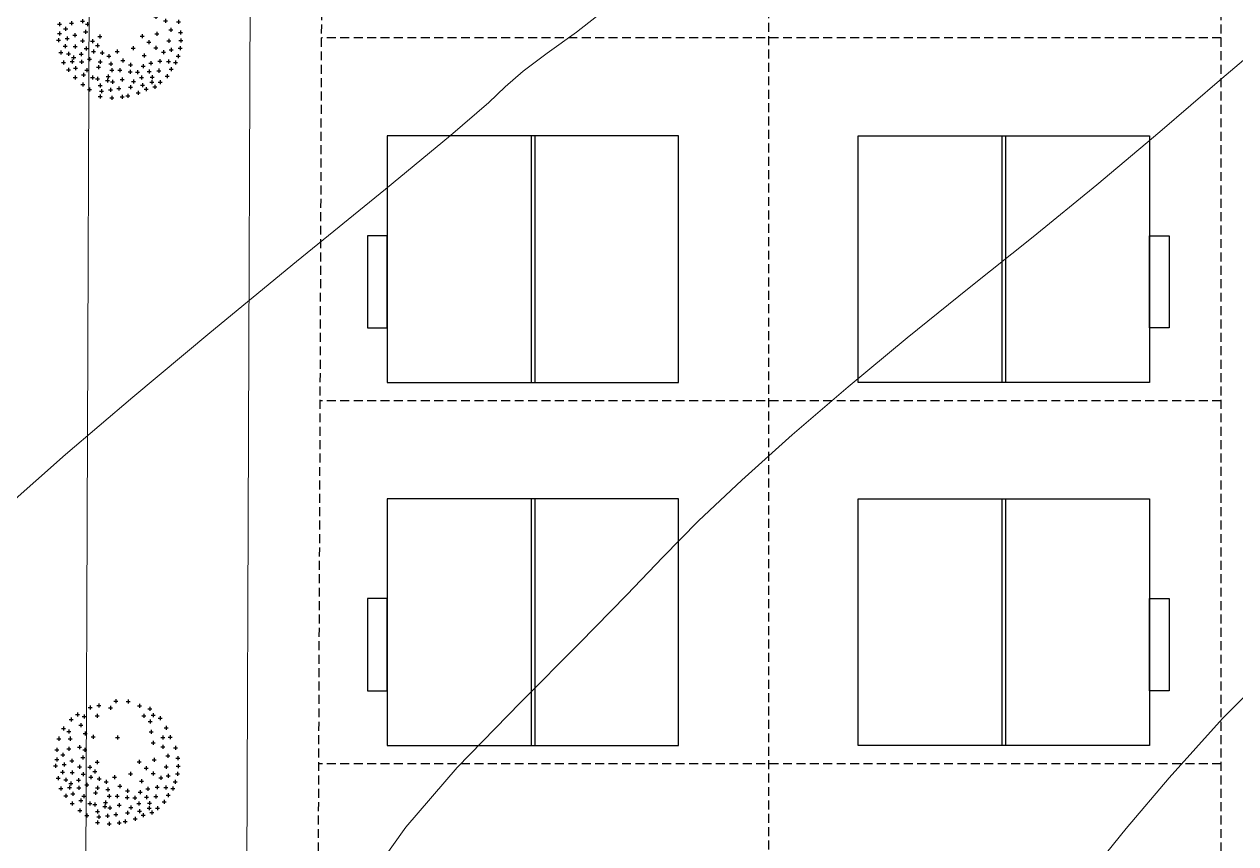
# Model space of a CAD drawing. Header units: inches. Extents: x 203 to 1065, y -1127 to 921.
# Drawn here: x 899.46 to 933.33, y 298.69 to 321.61 of the extents above; entities that cross this region are included whole.
import ezdxf

# ---------------------------------------------------------------- set-up
doc = ezdxf.new("R2010")
doc.units = ezdxf.units.IN
doc.header["$MEASUREMENT"] = 0
doc.linetypes.add('DASHED2', pattern=[0.375, 0.25, -0.125])
for name, color, linetype in [('Cumbreras', 140, 'Continuous'), ('CURVAS', 32, 'Continuous'), ('D2', 40, 'Continuous'), ('P-035', 3, 'Continuous'), ('Vegetación', 102, 'Continuous')]:
    doc.layers.add(name, color=color, linetype=linetype)
doc.layers.add('Limite terrenos', color=2, linetype='DASHED2', transparency=0.4)

# ---------------------------------------------------------------- blocks, each defined once
blk = doc.blocks.new('A$C662B019F')
at = {"layer": 'Cumbreras'}
for p, q in [((-6.898, 4.674), (0, 4.674)), ((-6.898, 4.574), (0, 4.574))]:
    blk.add_line(p, q, dxfattribs=at)
at = {"layer": 'D2'}
for points in [[(-6.898, 0.553), (0, 0.553), (0, 8.695), (-6.898, 8.695)], [(-4.107, 0), (-1.529, 0), (-1.529, 0.553), (-4.107, 0.553)]]:
    blk.add_lwpolyline(points, close=True, dxfattribs=at)
blk = doc.blocks.new('RB13')
for p, q in [((-0.09496, 0.49383), (-0.09496, 0.46267)), ((0.00127, 0.49667), (0.00127, 0.4655)), ((0.01685, 0.48108), (-0.01432, 0.48108)), ((-0.07937, 0.47825), (-0.11054, 0.47825)), ((0.13428, 0.46267), (0.13428, 0.4315)), ((-0.18269, 0.45983), (-0.18269, 0.42867)), ((-0.16711, 0.44425), (-0.19827, 0.44425)), ((0.04372, 0.44567), (0.04372, 0.4145)), ((0.14987, 0.44708), (0.1187, 0.44708)), ((0.2022, 0.4485), (0.2022, 0.41733)), ((-0.26193, 0.43717), (-0.26193, 0.406)), ((0.0593, 0.43008), (0.02814, 0.43008)), ((0.21779, 0.43292), (0.18662, 0.43292)), ((-0.24635, 0.42158), (-0.27752, 0.42158)), ((-0.2874, 0.389), (-0.2874, 0.35783)), ((0.30126, 0.39183), (0.30126, 0.36066)), ((-0.21665, 0.38333), (-0.21665, 0.35216)), ((0.14843, 0.38333), (0.14843, 0.35216)), ((0.24749, 0.37767), (0.24749, 0.3465)), ((-0.27182, 0.37342), (-0.30299, 0.37342)), ((0.31684, 0.37625), (0.28567, 0.37625)), ((-0.34401, 0.3635), (-0.34401, 0.33233)), ((-0.20107, 0.36775), (-0.23223, 0.36775)), ((0.16402, 0.36775), (0.13285, 0.36775)), ((0.26307, 0.36208), (0.2319, 0.36208)), ((0.34937, 0.355), (0.34937, 0.32383)), ((-0.32842, 0.34791), (-0.35959, 0.34791)), ((-0.26476, 0.338), (-0.26476, 0.30683)), ((0.36495, 0.33941), (0.33379, 0.33941)), ((-0.24918, 0.32241), (-0.28035, 0.32241)), ((0.27579, 0.30966), (0.27579, 0.2785)), ((0.29137, 0.29408), (0.2602, 0.29408)), ((-0.38929, 0.28983), (-0.38929, 0.25866)), ((0.4088, 0.28416), (0.4088, 0.253)), ((-0.3737, 0.27425), (-0.40487, 0.27425)), ((0.42439, 0.26858), (0.39322, 0.26858)), ((-0.27325, 0.25866), (-0.27325, 0.22749)), ((0.36918, 0.2615), (0.36918, 0.23033)), ((0.38476, 0.24591), (0.3536, 0.24591)), ((-0.25767, 0.24308), (-0.28884, 0.24308)), ((0.24183, 0.2445), (0.24183, 0.21333)), ((0.25741, 0.22891), (0.22624, 0.22891)), ((0.17956, 0.21899), (0.17956, 0.18783)), ((-0.42042, 0.21616), (-0.42042, 0.18499)), ((-0.36382, 0.21333), (-0.36382, 0.18216)), ((-0.01005, 0.21333), (-0.01005, 0.18216)), ((-0.40483, 0.20058), (-0.436, 0.20058)), ((0.19515, 0.20341), (0.16398, 0.20341)), ((0.35786, 0.20483), (0.35786, 0.17366)), ((0.44559, 0.20483), (0.44559, 0.17366)), ((-0.34823, 0.19774), (-0.3794, 0.19774)), ((0.00553, 0.19774), (-0.02564, 0.19774)), ((0.37344, 0.18924), (0.34228, 0.18924)), ((0.46118, 0.18924), (0.43001, 0.18924)), ((-0.2874, 0.17366), (-0.2874, 0.14249)), ((-0.27182, 0.15808), (-0.30299, 0.15808)), ((-0.36382, 0.14249), (-0.36382, 0.11133)), ((-0.46287, 0.13399), (-0.46287, 0.10282)), ((0.28428, 0.13966), (0.28428, 0.10849)), ((-0.34823, 0.12691), (-0.3794, 0.12691)), ((0.29986, 0.12408), (0.26869, 0.12408)), ((0.36918, 0.12549), (0.36918, 0.09432)), ((-0.44729, 0.11841), (-0.47845, 0.11841)), ((0.24466, 0.11699), (0.24466, 0.08582)), ((0.46257, 0.11699), (0.46257, 0.08582)), ((0.38476, 0.10991), (0.3536, 0.10991)), ((0.26024, 0.10141), (0.22907, 0.10141)), ((0.47816, 0.10141), (0.44699, 0.10141)), ((0.41446, 0.08016), (0.41446, 0.04899)), ((-0.40344, 0.07166), (-0.40344, 0.04049)), ((0.25881, 0.05749), (0.25881, 0.02632)), ((0.43005, 0.06457), (0.39888, 0.06457)), ((-0.47985, 0.05182), (-0.47985, 0.02066)), ((-0.38785, 0.05607), (-0.41902, 0.05607)), ((-0.29589, 0.04049), (-0.29589, 0.00932)), ((0.27439, 0.04191), (0.24322, 0.04191)), ((0.46257, 0.04332), (0.46257, 0.01216)), ((-0.46427, 0.03624), (-0.49543, 0.03624)), ((0.34371, 0.03199), (0.34371, 0.00082)), ((-0.28031, 0.02491), (-0.31148, 0.02491)), ((-0.17986, 0.02349), (-0.17986, -0.00768)), ((0.14843, 0.02066), (0.14843, -0.01051)), ((0.47816, 0.02774), (0.44699, 0.02774)), ((0.35929, 0.01641), (0.32813, 0.01641)), ((-0.16428, 0.00791), (-0.19544, 0.00791)), ((0.16402, 0.00507), (0.13285, 0.00507)), ((0.40314, 0.00366), (0.40314, -0.02751)), ((0.47106, -0.00768), (0.47106, -0.03885)), ((-0.48268, -0.01051), (-0.48268, -0.04168)), ((-0.38929, -0.01334), (-0.38929, -0.04451)), ((0.20503, -0.01618), (0.20503, -0.04735)), ((0.28428, -0.01334), (0.28428, -0.04451)), ((0.41873, -0.01193), (0.38756, -0.01193)), ((-0.4671, -0.02609), (-0.49826, -0.02609)), ((-0.23363, -0.02468), (-0.23363, -0.05585)), ((0.48665, -0.02326), (0.45548, -0.02326)), ((-0.3737, -0.02893), (-0.40487, -0.02893)), ((0.22062, -0.03176), (0.18945, -0.03176)), ((0.29986, -0.02893), (0.26869, -0.02893)), ((-0.21805, -0.04026), (-0.24922, -0.04026)), ((0.16541, -0.05018), (0.16541, -0.08135)), ((0.41729, -0.05585), (0.41729, -0.08701)), ((0.181, -0.06576), (0.14983, -0.06576)), ((0.34088, -0.05868), (0.34088, -0.08985)), ((-0.47702, -0.07001), (-0.47702, -0.10118)), ((-0.2874, -0.06718), (-0.2874, -0.09835)), ((-0.11194, -0.07001), (-0.11194, -0.10118)), ((0.25598, -0.07285), (0.25598, -0.10401)), ((0.35646, -0.07426), (0.3253, -0.07426)), ((0.43288, -0.07143), (0.40171, -0.07143)), ((-0.40627, -0.08418), (-0.40627, -0.11535)), ((-0.27182, -0.08276), (-0.30299, -0.08276)), ((-0.46144, -0.0856), (-0.4926, -0.0856)), ((-0.09635, -0.0856), (-0.12752, -0.0856)), ((0.27156, -0.08843), (0.24039, -0.08843)), ((-0.39068, -0.09976), (-0.42185, -0.09976)), ((-0.34684, -0.10118), (-0.34684, -0.13235)), ((0.01259, -0.09551), (0.01259, -0.12668)), ((0.19654, -0.09551), (0.19654, -0.12668)), ((0.02817, -0.1111), (-0.003, -0.1111)), ((0.13145, -0.10685), (0.13145, -0.13801)), ((0.21213, -0.1111), (0.18096, -0.1111)), ((0.45125, -0.10401), (0.45125, -0.13518)), ((-0.33125, -0.11676), (-0.36242, -0.11676)), ((0.14704, -0.12243), (0.11587, -0.12243)), ((0.29277, -0.11818), (0.29277, -0.14935)), ((0.39182, -0.11535), (0.39182, -0.14651)), ((0.46684, -0.1196), (0.43567, -0.1196)), ((-0.19684, -0.12668), (-0.19684, -0.15785)), ((0.40741, -0.13093), (0.37624, -0.13093)), ((-0.46004, -0.13235), (-0.46004, -0.16352)), ((0.07768, -0.13235), (0.07768, -0.16352)), ((0.30835, -0.13376), (0.27718, -0.13376)), ((-0.44446, -0.14793), (-0.47562, -0.14793)), ((-0.18126, -0.14226), (-0.21242, -0.14226)), ((0.09326, -0.14793), (0.0621, -0.14793)), ((0.3522, -0.14368), (0.3522, -0.17485)), ((0.22768, -0.15501), (0.22768, -0.18618)), ((0.36778, -0.15926), (0.33662, -0.15926)), ((-0.02986, -0.16635), (-0.02986, -0.19752)), ((-0.38646, -0.17485), (-0.38646, -0.20602)), ((-0.31853, -0.17202), (-0.31853, -0.20318)), ((0.1456, -0.17768), (0.1456, -0.20885)), ((0.24326, -0.1706), (0.21209, -0.1706)), ((0.28994, -0.17768), (0.28994, -0.20885)), ((0.36352, -0.17485), (0.36352, -0.20602)), ((-0.44023, -0.18335), (-0.44023, -0.21452)), ((-0.30295, -0.1876), (-0.33412, -0.1876)), ((-0.24778, -0.18618), (-0.24778, -0.21735)), ((-0.01428, -0.18193), (-0.04545, -0.18193)), ((0.43144, -0.18335), (0.43144, -0.21452)), ((-0.37087, -0.19043), (-0.40204, -0.19043)), ((0.06353, -0.19185), (0.06353, -0.22302)), ((0.16119, -0.19327), (0.13002, -0.19327)), ((0.30552, -0.19327), (0.27435, -0.19327)), ((0.3791, -0.19043), (0.34794, -0.19043)), ((-0.42465, -0.19893), (-0.45581, -0.19893)), ((-0.2322, -0.20177), (-0.26337, -0.20177)), ((-0.0893, -0.20035), (-0.0893, -0.23152)), ((0.07911, -0.20743), (0.04795, -0.20743)), ((0.44703, -0.19893), (0.41586, -0.19893)), ((-0.18835, -0.21168), (-0.18835, -0.24285)), ((-0.07371, -0.21593), (-0.10488, -0.21593)), ((0.15975, -0.21735), (0.15975, -0.24852)), ((0.33805, -0.22585), (0.33805, -0.25702)), ((-0.40627, -0.23435), (-0.40627, -0.26552)), ((-0.17277, -0.22727), (-0.20393, -0.22727)), ((0.17534, -0.23293), (0.14417, -0.23293)), ((-0.00722, -0.24285), (-0.00722, -0.27402)), ((0.05504, -0.24285), (0.05504, -0.27402)), ((0.25032, -0.24285), (0.25032, -0.27402)), ((0.35363, -0.24143), (0.32247, -0.24143)), ((0.39182, -0.24002), (0.39182, -0.27118)), ((-0.39068, -0.24993), (-0.42185, -0.24993)), ((-0.31004, -0.24568), (-0.31004, -0.27685)), ((-0.23646, -0.25135), (-0.23646, -0.28252)), ((-0.08647, -0.25418), (-0.08647, -0.28535)), ((-0.29446, -0.26127), (-0.32563, -0.26127)), ((-0.1459, -0.25702), (-0.1459, -0.28818)), ((0.00836, -0.25843), (-0.02281, -0.25843)), ((0.07062, -0.25843), (0.03946, -0.25843)), ((0.2659, -0.25843), (0.23473, -0.25843)), ((0.40741, -0.2556), (0.37624, -0.2556)), ((-0.22088, -0.26693), (-0.25205, -0.26693)), ((-0.13031, -0.2726), (-0.16148, -0.2726)), ((-0.07088, -0.26977), (-0.10205, -0.26977)), ((0.27579, -0.27685), (0.27579, -0.30802)), ((-0.37514, -0.28818), (-0.37514, -0.31935)), ((0.08334, -0.29102), (0.08334, -0.32219)), ((-0.2591, -0.29669), (-0.2591, -0.32785)), ((-0.17703, -0.29952), (-0.17703, -0.33069)), ((0.20503, -0.29952), (0.20503, -0.33069)), ((0.29137, -0.29243), (0.2602, -0.29243)), ((0.34088, -0.29952), (0.34088, -0.33069)), ((-0.35955, -0.30377), (-0.39072, -0.30377)), ((0.09892, -0.3066), (0.06776, -0.3066)), ((0.16541, -0.30802), (0.16541, -0.33919)), ((-0.24352, -0.31227), (-0.27469, -0.31227)), ((-0.16145, -0.3151), (-0.19261, -0.3151)), ((-0.0242, -0.31369), (-0.0242, -0.34485)), ((0.22062, -0.3151), (0.18945, -0.3151)), ((0.35646, -0.3151), (0.3253, -0.3151)), ((-0.00862, -0.32927), (-0.03979, -0.32927)), ((0.089, -0.32219), (0.089, -0.35335)), ((0.181, -0.3236), (0.14983, -0.3236)), ((-0.32136, -0.33635), (-0.32136, -0.36752)), ((-0.25627, -0.33635), (-0.25627, -0.36752)), ((-0.11477, -0.33069), (-0.11477, -0.36185)), ((0.04938, -0.33352), (0.04938, -0.36469)), ((0.10458, -0.33777), (0.07342, -0.33777)), ((-0.09918, -0.34627), (-0.13035, -0.34627)), ((-0.30578, -0.35194), (-0.33695, -0.35194)), ((-0.24069, -0.35194), (-0.27186, -0.35194)), ((0.06496, -0.3491), (0.0338, -0.3491)), ((0.28145, -0.35335), (0.28145, -0.38452)), ((-0.18269, -0.35902), (-0.18269, -0.39019)), ((0.1456, -0.36185), (0.1456, -0.39302)), ((-0.27891, -0.37035), (-0.27891, -0.40152)), ((-0.16711, -0.3746), (-0.19827, -0.3746)), ((-0.0893, -0.37319), (-0.0893, -0.40435)), ((0.29703, -0.36894), (0.26586, -0.36894)), ((-0.26333, -0.38594), (-0.2945, -0.38594)), ((0.00127, -0.38452), (0.00127, -0.41569)), ((0.16119, -0.37744), (0.13002, -0.37744)), ((-0.21099, -0.39019), (-0.21099, -0.42135)), ((-0.07371, -0.38877), (-0.10488, -0.38877)), ((0.06636, -0.39585), (0.06636, -0.42702)), ((0.22768, -0.39302), (0.22768, -0.42419)), ((0.01685, -0.4001), (-0.01432, -0.4001)), ((0.13428, -0.40435), (0.13428, -0.43552)), ((-0.19541, -0.40577), (-0.22657, -0.40577)), ((0.08194, -0.41144), (0.05078, -0.41144)), ((0.24326, -0.4086), (0.21209, -0.4086)), ((-0.14873, -0.41852), (-0.14873, -0.44969)), ((0.14987, -0.41994), (0.1187, -0.41994)), ((-0.13314, -0.43411), (-0.16431, -0.43411)), ((-0.06949, -0.44119), (-0.06949, -0.47236)), ((-0.0242, -0.44969), (-0.0242, -0.48086)), ((0.1456, -0.44686), (0.1456, -0.47802)), ((-0.0539, -0.45677), (-0.08507, -0.45677)), ((0.05504, -0.45819), (0.05504, -0.48936)), ((-0.00862, -0.46527), (-0.03979, -0.46527)), ((0.16119, -0.46244), (0.13002, -0.46244)), ((0.07062, -0.47377), (0.03946, -0.47377))]:
    blk.add_line(p, q)
blk = doc.blocks.new('52312494')
at = {"xscale": 10, "zscale": 10}
blk.add_blockref('RB13', (0.0764, -0.0469), dxfattribs=at)
blk = doc.blocks.new('ARBOL39')
at = {"xscale": 0.15, "yscale": 1.5, "zscale": 0.15}
blk.add_blockref('52312494', (0, 0), dxfattribs=at)

msp = doc.modelspace()

# ---------------------------------------------------------------- linework, layer by layer
at = {"color": 1, "lineweight": 0}
msp.add_line((901.48, 373.82), (900.853, 210.492), dxfattribs=at)
at = {"color": 3, "lineweight": 13}
msp.add_line((905.353, 210.456), (905.98, 373.819), dxfattribs=at)
at = {"layer": 'CURVAS', "lineweight": 0}
for p, q in [((914.906, 321.39), (915.89, 322.157)), ((914.083, 320.804), (914.906, 321.39)), ((913.416, 320.299), (914.083, 320.804)), ((912.904, 319.861), (913.416, 320.299)), ((912.449, 319.419), (912.904, 319.861)), ((911.379, 318.494), (912.449, 319.419)), ((909.567, 316.995), (911.379, 318.494)), ((907.077, 314.969), (909.567, 316.995)), ((904.65, 312.977), (907.077, 314.969)), ((902.496, 311.179), (904.65, 312.977)), ((900.616, 309.572), (902.496, 311.179)), ((898.956, 308.107), (900.616, 309.572))]:
    msp.add_line(p, q, dxfattribs=at)
at = {"layer": 'CURVAS', "color": 41, "lineweight": 0}
msp.add_lwpolyline([(934.581, 321.481), (932.943, 320.089), (931.21, 318.602), (929.446, 317.116), (927.669, 315.661), (925.881, 314.238), (924.146, 312.842), (922.496, 311.47), (920.933, 310.123), (919.521, 308.857), (918.317, 307.719), (917.32, 306.708), (916.313, 305.65), (914.987, 304.295), (913.341, 302.641), (911.571, 300.823), (910.135, 299.15), (909.05, 297.633)], dxfattribs=at)
at = {"layer": 'CURVAS', "lineweight": 0}
msp.add_lwpolyline([(929.325, 297.953), (930.268, 299.12), (931.471, 300.53), (932.962, 302.189), (934.901, 304.121)], dxfattribs=at)
at = {"layer": 'Limite terrenos'}
for p, q in [((907.388, 219.726), (907.856, 341.526)), ((920.265, 341.526), (920.265, 207.418)), ((932.925, 219.726), (932.925, 341.526)), ((932.925, 321.226), (907.778, 321.226)), ((932.925, 311.076), (907.739, 311.076)), ((932.925, 300.926), (907.7, 300.926))]:
    msp.add_line(p, q, dxfattribs=at)
at = {"layer": 'P-035', "color": 3, "linetype": 'Continuous', "lineweight": 0}
msp.add_line((905.98, 373.819), (905.353, 210.486), dxfattribs=at)

# ---------------------------------------------------------------- block references
at = {"layer": 'D2', "rotation": 270}
for p in [(909.061, 311.587), (909.061, 301.437)]:
    msp.add_blockref('A$C662B019F', p, dxfattribs=at)
at = {"layer": 'D2', "xscale": -1, "rotation": 89.99999999999616}
for p in [(931.469, 311.587), (931.469, 301.437)]:
    msp.add_blockref('A$C662B019F', p, dxfattribs=at)
at = {"layer": 'Vegetación', "xscale": -2.39420562439072, "yscale": 2.39420562439072, "zscale": 2.39420562439072}
for p in [(902.139, 321.417), (902.061, 301.117)]:
    msp.add_blockref('ARBOL39', p, dxfattribs=at)

doc.saveas('drawing.dxf')
